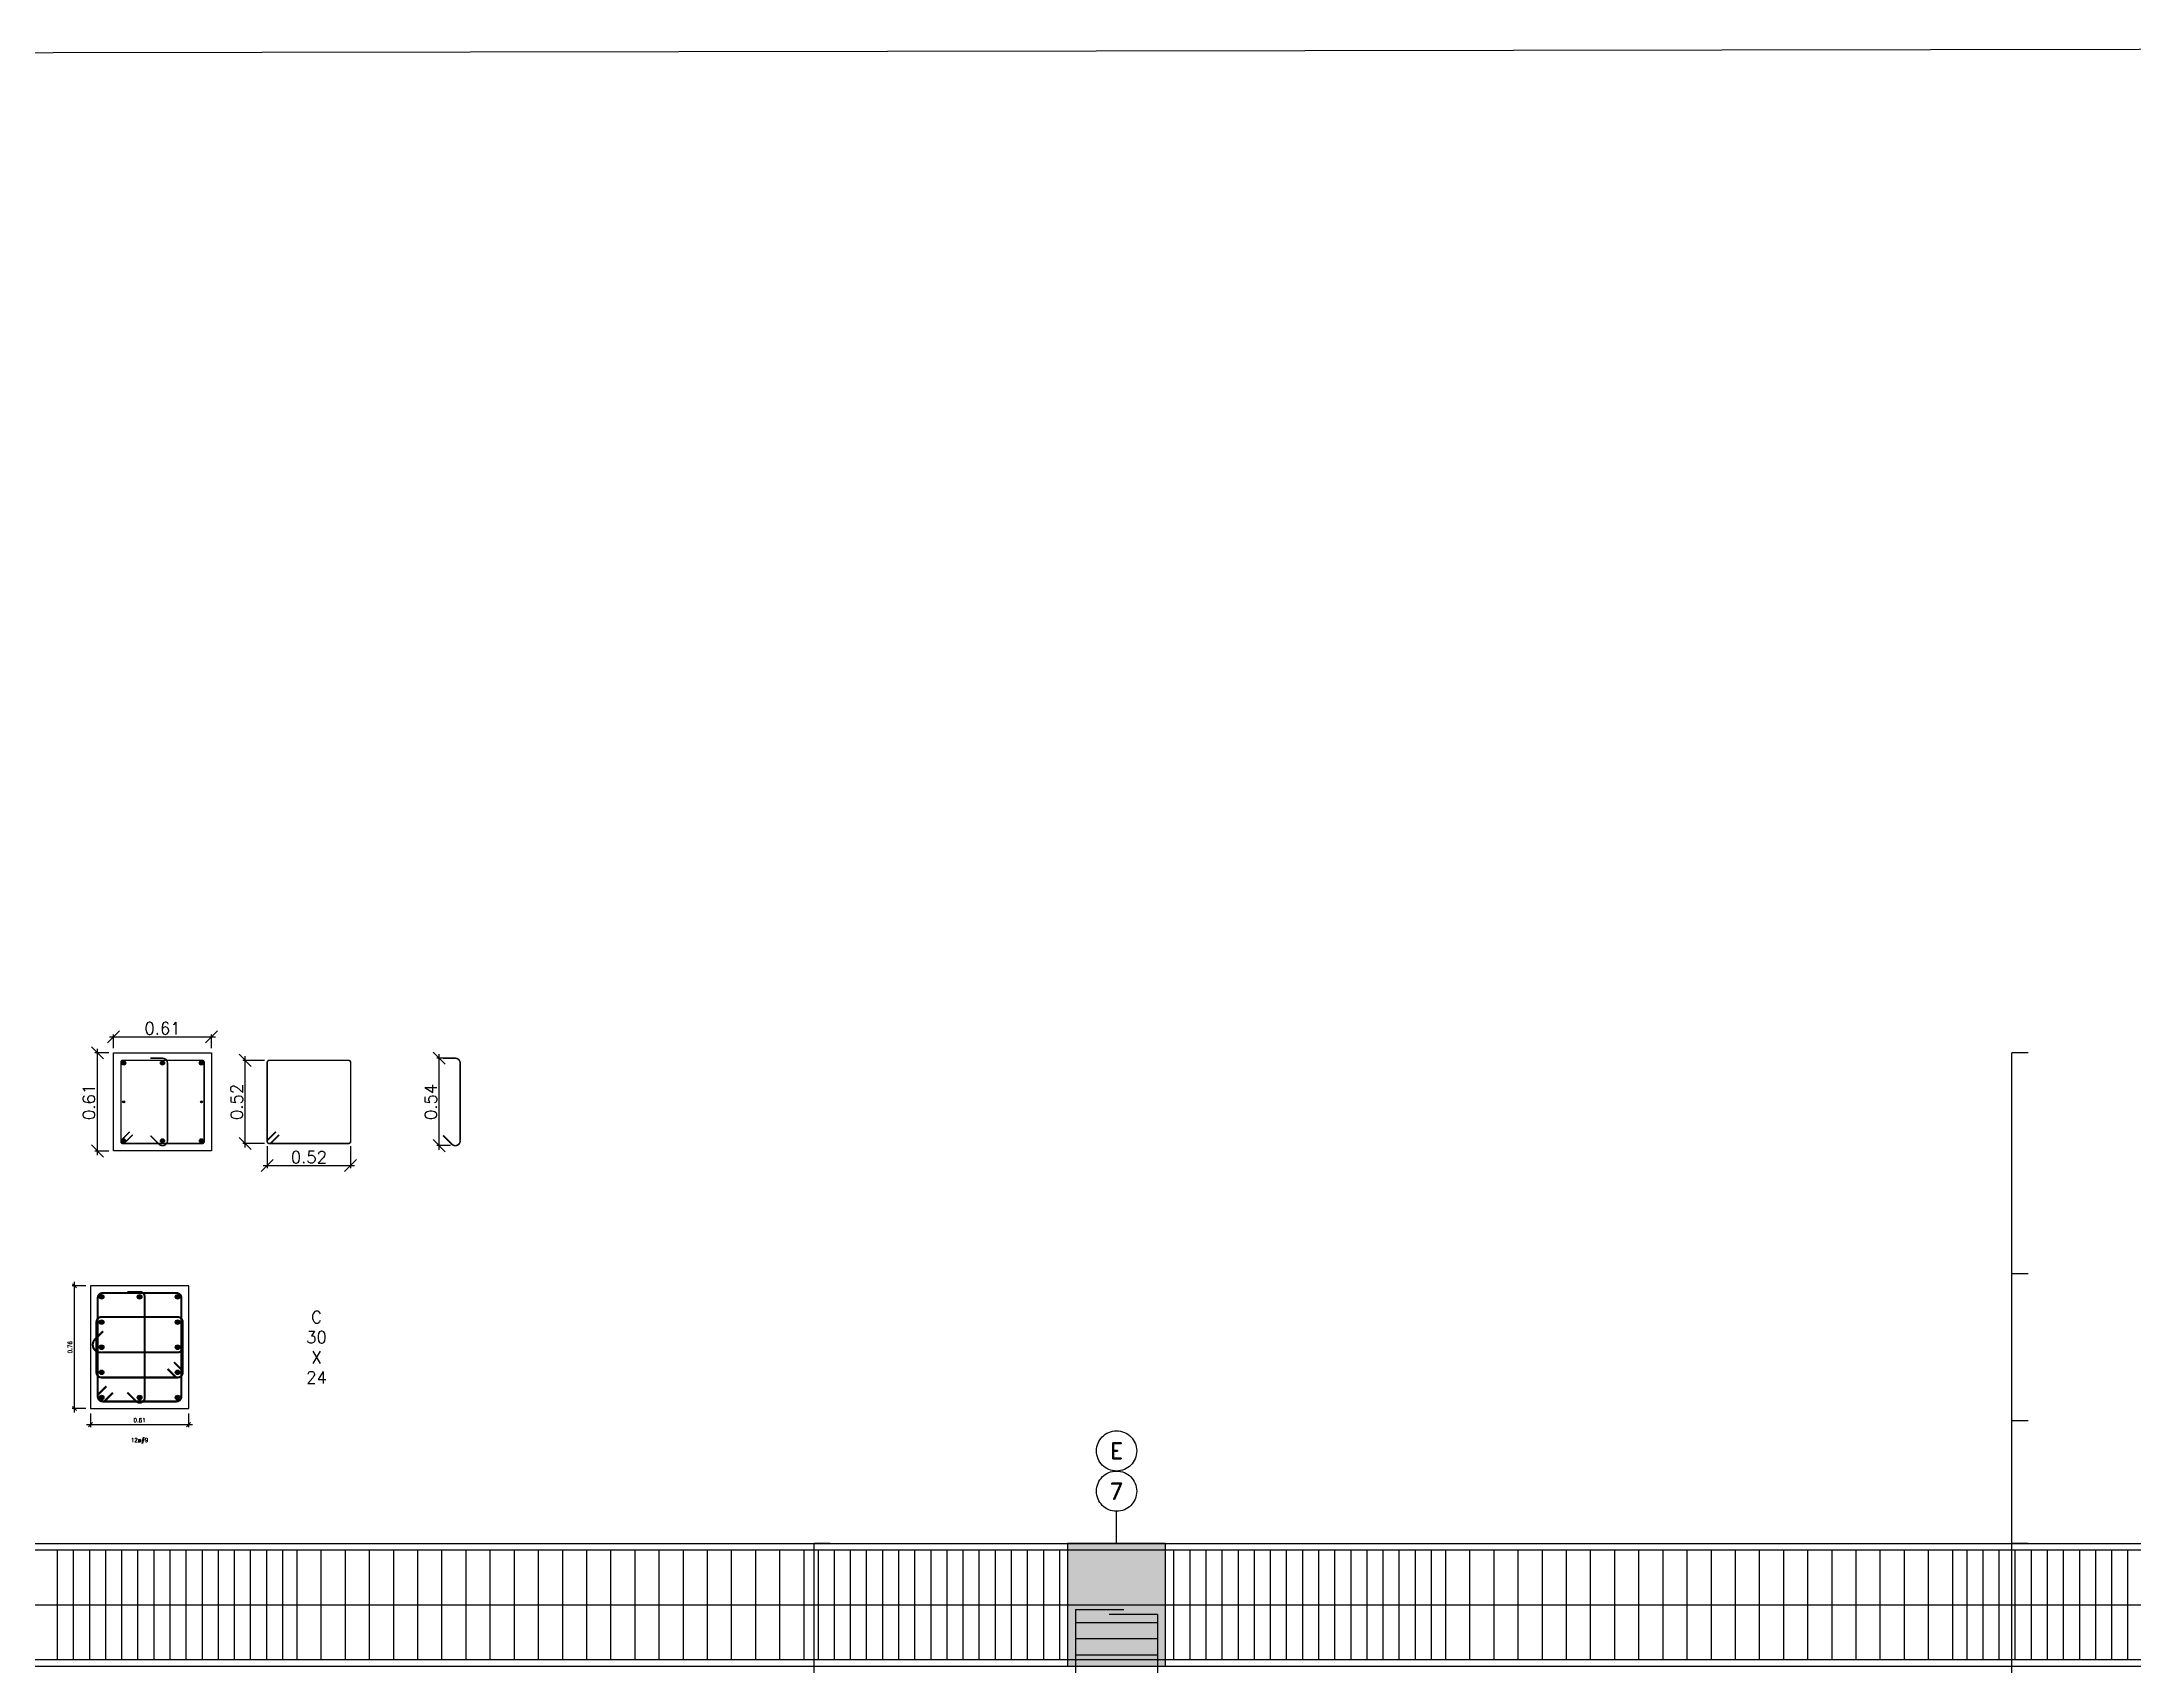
# Model space of a CAD drawing. Header units: inches. Extents: x 2674 to 28325, y -8016 to 21827.
# Drawn here: x 10433 to 11083, y -646 to -141 of the extents above; entities that cross this region are included whole.
import ezdxf
from ezdxf.enums import TextEntityAlignment as Align

# ---------------------------------------------------------------- set-up
doc = ezdxf.new("R2010")
doc.units = ezdxf.units.IN
doc.header["$MEASUREMENT"] = 0
doc.linetypes.add('ACAD_ISO02W100', pattern=[15, 12, -3])
doc.linetypes.add('Dashed', pattern=[0.75, 0.5, -0.25])
for name, color, linetype in [('Beam', 3, 'Continuous'), ('Beam elevation contour', 7, 'Continuous'), ('Beam rebar bot', 2, 'Continuous'), ('Beam rebar top', 2, 'Continuous'), ('Beam tie corner', 6, 'Continuous'), ('Beam tie mid', 4, 'Continuous'), ('Column elevation contorno', 7, 'Continuous'), ('Columns', 5, 'Continuous'), ('Dimensions', 7, 'Continuous'), ('Porticos', 7, 'Continuous'), ('Rebar long', 5, 'Continuous'), ('Rebar tie', 4, 'Continuous'), ('Texts', 7, 'Continuous')]:
    doc.layers.add(name, color=color, linetype=linetype)
doc.layers.add('Beam torsion rebar', color=7, linetype='Continuous', true_color=0xaf0000)
doc.layers.add('Grid', color=7, linetype='ACAD_ISO02W100', lineweight=25)
doc.styles.add('Letra', font='romand.shx')
doc.dimstyles.new('Dimension', dxfattribs={"dimscale": 0.083333, "dimtxt": 0.025, "dimasz": 0.025, "dimexe": 0.015, "dimexo": 0.03, "dimgap": 0.015, "dimtad": 1, "dimdec": 1, "dimzin": 0, "dimdsep": 46, "dimlunit": 4, "dimtxsty": 'Letra', "dimblk": 'OBLIQUE', "dimcen": 0.015, "dimdle": 0.025, "dimclrd": 256, "dimclre": 1, "dimclrt": 4, "dimadec": 0, "dimazin": 0, "dimtfac": 1, "dimtdec": 1, "dimtofl": 0, "dimtmove": 0, "dimatfit": 3, "dimfxl": 1, "dimtolj": 1, "dimtzin": 0, "dimarcsym": 0})

# ---------------------------------------------------------------- blocks, each defined once
blk = doc.blocks.new('_Oblique')
at = {"color": 0, "linetype": 'ByBlock', "lineweight": -2}
blk.add_line((-0.5, -0.5), (0.5, 0.5), dxfattribs=at)
blk = doc.blocks.new('*D31')
at = {"linetype": 'ByBlock', "lineweight": -2, "transparency": 16777216}
blk.add_line((-0.4048, -0.406), (-0.4048, 0.406), dxfattribs=at)
at = {"color": 1, "linetype": 'ByBlock', "lineweight": -2, "transparency": 16777216}
for p, q in [((-0.3348, 0.381), (-0.4198, 0.381)), ((-0.3348, -0.381), (-0.4198, -0.381))]:
    blk.add_line(p, q, dxfattribs=at)
at = {"layer": 'Defpoints', "transparency": 16777216}
for p in [(-0.4048, 0.381), (-0.3048, 0.381), (-0.3048, -0.381)]:
    blk.add_point(p, dxfattribs=at)
at = {"lineweight": -2, "transparency": 16777216, "xscale": 0.025, "yscale": 0.025, "zscale": 0.025}
for p, rotation in [((-0.4048, 0.381), 90), ((-0.4048, -0.381), 270)]:
    blk.add_blockref('_Oblique', p, dxfattribs=dict(at, rotation=rotation))
at = {"color": 4, "transparency": 16777216, "insert": (-0.4198, 0), "char_height": 0.025, "attachment_point": 8, "rotation": 90, "style": 'Letra'}
blk.add_mtext('0.76', dxfattribs=at)
blk = doc.blocks.new('*D32')
at = {"linetype": 'ByBlock', "lineweight": -2, "transparency": 16777216}
blk.add_line((-0.3298, -0.481), (0.3298, -0.481), dxfattribs=at)
at = {"color": 1, "linetype": 'ByBlock', "lineweight": -2, "transparency": 16777216}
for p, q in [((-0.3048, -0.411), (-0.3048, -0.496)), ((0.3048, -0.411), (0.3048, -0.496))]:
    blk.add_line(p, q, dxfattribs=at)
at = {"layer": 'Defpoints', "transparency": 16777216}
for p in [(-0.3048, -0.381), (0.3048, -0.381), (0.3048, -0.481)]:
    blk.add_point(p, dxfattribs=at)
at = {"lineweight": -2, "transparency": 16777216, "xscale": 0.025, "yscale": 0.025, "zscale": 0.025, "rotation": 180}
blk.add_blockref('_Oblique', (-0.3048, -0.481), dxfattribs=at)
at = {"lineweight": -2, "transparency": 16777216, "xscale": 0.025, "yscale": 0.025, "zscale": 0.025}
blk.add_blockref('_Oblique', (0.3048, -0.481), dxfattribs=at)
at = {"color": 4, "transparency": 16777216, "insert": (0, -0.466), "char_height": 0.025, "attachment_point": 8, "style": 'Letra'}
blk.add_mtext('0.61', dxfattribs=at)
blk = doc.blocks.new('#9')
blk.add_hatch(color=256).paths.add_polyline_path([(0.014, 0, 1), (-0.014, 0, 1)])
at = {"color": 0}
blk.add_circle((0, 0), 0.0143, dxfattribs=at)
blk = doc.blocks.new('*D39')
at = {"linetype": 'ByBlock', "lineweight": -2, "transparency": 16777216}
blk.add_line((711.2827, 36.0664), (711.9423, 36.0664), dxfattribs=at)
at = {"color": 1, "linetype": 'ByBlock', "lineweight": -2, "transparency": 16777216}
for p, q in [((711.3077, 35.9964), (711.3077, 36.0814)), ((711.9173, 35.9964), (711.9173, 36.0814))]:
    blk.add_line(p, q, dxfattribs=at)
at = {"layer": 'Defpoints', "transparency": 16777216}
for p in [(711.9173, 36.0664), (711.3077, 35.9664), (711.9173, 35.9664)]:
    blk.add_point(p, dxfattribs=at)
at = {"lineweight": -2, "transparency": 16777216, "xscale": 0.075, "yscale": 0.075, "zscale": 0.075, "rotation": 180}
blk.add_blockref('_Oblique', (711.3077, 36.0664), dxfattribs=at)
at = {"lineweight": -2, "transparency": 16777216, "xscale": 0.075, "yscale": 0.075, "zscale": 0.075}
blk.add_blockref('_Oblique', (711.9173, 36.0664), dxfattribs=at)
at = {"color": 4, "transparency": 16777216, "insert": (711.6125, 36.0814), "char_height": 0.075, "attachment_point": 8, "style": 'Letra'}
blk.add_mtext('0.61', dxfattribs=at)
blk = doc.blocks.new('*D40')
at = {"color": 1, "linetype": 'ByBlock', "lineweight": -2, "transparency": 16777216}
for p, q in [((711.2777, 35.9664), (711.1927, 35.9664)), ((711.2777, 35.3568), (711.1927, 35.3568))]:
    blk.add_line(p, q, dxfattribs=at)
at = {"linetype": 'ByBlock', "lineweight": -2, "transparency": 16777216}
blk.add_line((711.2077, 35.3318), (711.2077, 35.9914), dxfattribs=at)
at = {"layer": 'Defpoints', "transparency": 16777216}
for p in [(711.3077, 35.9664), (711.2077, 35.3568), (711.3077, 35.3568)]:
    blk.add_point(p, dxfattribs=at)
at = {"lineweight": -2, "transparency": 16777216, "xscale": 0.075, "yscale": 0.075, "zscale": 0.075}
for p, rotation in [((711.2077, 35.9664), 90), ((711.2077, 35.3568), 270)]:
    blk.add_blockref('_Oblique', p, dxfattribs=dict(at, rotation=rotation))
at = {"color": 4, "transparency": 16777216, "insert": (711.1927, 35.6616), "char_height": 0.075, "attachment_point": 8, "rotation": 90, "style": 'Letra'}
blk.add_mtext('0.61', dxfattribs=at)
blk = doc.blocks.new('#4')
h = blk.add_hatch(color=256)
edge = h.paths.add_edge_path()
edge.add_arc((0, 0), 0.00635, 0, 360)
at = {"color": 0}
blk.add_circle((0, 0), 0.00635, dxfattribs=at)
blk = doc.blocks.new('#8')
blk.add_hatch(color=256).paths.add_polyline_path([(0.0127, 0, 1), (-0.0127, 0, 1)])
at = {"color": 0}
blk.add_circle((0, 0), 0.0127, dxfattribs=at)
blk = doc.blocks.new('*D41')
at = {"color": 1, "linetype": 'ByBlock', "lineweight": -2, "transparency": 16777216}
for p, q in [((713.402, 35.933), (713.317, 35.933)), ((713.402, 35.39), (713.317, 35.39))]:
    blk.add_line(p, q, dxfattribs=at)
at = {"linetype": 'ByBlock', "lineweight": -2, "transparency": 16777216}
blk.add_line((713.332, 35.365), (713.332, 35.958), dxfattribs=at)
at = {"layer": 'Defpoints', "transparency": 16777216}
for p in [(713.332, 35.933), (713.432, 35.933), (713.432, 35.39)]:
    blk.add_point(p, dxfattribs=at)
at = {"lineweight": -2, "transparency": 16777216, "xscale": 0.075, "yscale": 0.075, "zscale": 0.075}
for p, rotation in [((713.332, 35.933), 90), ((713.332, 35.39), 270)]:
    blk.add_blockref('_Oblique', p, dxfattribs=dict(at, rotation=rotation))
at = {"color": 4, "transparency": 16777216, "insert": (713.317, 35.662), "char_height": 0.075, "attachment_point": 8, "rotation": 90, "style": 'Letra'}
blk.add_mtext('0.54', dxfattribs=at)
blk = doc.blocks.new('*D42')
at = {"color": 1, "linetype": 'ByBlock', "lineweight": -2, "transparency": 16777216}
for p, q in [((712.246, 35.92), (712.111, 35.92)), ((712.246, 35.403), (712.111, 35.403))]:
    blk.add_line(p, q, dxfattribs=at)
at = {"linetype": 'ByBlock', "lineweight": -2, "transparency": 16777216}
blk.add_line((712.126, 35.378), (712.126, 35.945), dxfattribs=at)
at = {"layer": 'Defpoints', "transparency": 16777216}
for p in [(712.126, 35.92), (712.276, 35.92), (712.276, 35.403)]:
    blk.add_point(p, dxfattribs=at)
at = {"lineweight": -2, "transparency": 16777216, "xscale": 0.075, "yscale": 0.075, "zscale": 0.075}
for p, rotation in [((712.126, 35.92), 90), ((712.126, 35.403), 270)]:
    blk.add_blockref('_Oblique', p, dxfattribs=dict(at, rotation=rotation))
at = {"color": 4, "transparency": 16777216, "insert": (712.111, 35.662), "char_height": 0.075, "attachment_point": 8, "rotation": 90, "style": 'Letra'}
blk.add_mtext('0.52', dxfattribs=at)
blk = doc.blocks.new('*D43')
at = {"color": 1, "linetype": 'ByBlock', "lineweight": -2, "transparency": 16777216}
for p, q in [((712.263, 35.386), (712.263, 35.251)), ((712.781, 35.386), (712.781, 35.251))]:
    blk.add_line(p, q, dxfattribs=at)
at = {"linetype": 'ByBlock', "lineweight": -2, "transparency": 16777216}
blk.add_line((712.238, 35.266), (712.806, 35.266), dxfattribs=at)
at = {"layer": 'Defpoints', "transparency": 16777216}
for p in [(712.263, 35.416), (712.781, 35.416), (712.781, 35.266)]:
    blk.add_point(p, dxfattribs=at)
at = {"lineweight": -2, "transparency": 16777216, "xscale": 0.075, "yscale": 0.075, "zscale": 0.075, "rotation": 180}
blk.add_blockref('_Oblique', (712.263, 35.266), dxfattribs=at)
at = {"lineweight": -2, "transparency": 16777216, "xscale": 0.075, "yscale": 0.075, "zscale": 0.075}
blk.add_blockref('_Oblique', (712.781, 35.266), dxfattribs=at)
at = {"color": 4, "transparency": 16777216, "insert": (712.522, 35.281), "char_height": 0.075, "attachment_point": 8, "style": 'Letra'}
blk.add_mtext('0.52', dxfattribs=at)
blk = doc.blocks.new('*D578')
at = {"layer": 'Defpoints', "color": 0, "transparency": 16777216}
for p in [(11044.87, -569.31), (11049.87, -569.31), (11049.87, -607.41)]:
    blk.add_point(p, dxfattribs=at)
at = {"layer": 'Dimensions', "color": 1, "linetype": 'ByBlock', "lineweight": -2, "transparency": 16777216}
for p, q in [((11049.87, -569.31), (11044.87, -569.31)), ((11049.87, -607.41), (11044.87, -607.41))]:
    blk.add_line(p, q, dxfattribs=at)
at = {"layer": 'Dimensions', "linetype": 'ByBlock', "lineweight": -2, "transparency": 16777216}
blk.add_line((11044.87, -607.42), (11044.87, -569.31), dxfattribs=at)
at = {"layer": 'Dimensions', "lineweight": -2, "transparency": 16777216, "xscale": 0.006249999999999999, "yscale": 0.006249999999999999, "zscale": 0.006249999999999999}
for p, rotation in [((11044.87, -569.31), 90), ((11044.87, -607.41), 270)]:
    blk.add_blockref('_Oblique', p, dxfattribs=dict(at, rotation=rotation))
at = {"layer": 'Dimensions', "color": 4, "transparency": 16777216, "insert": (11044.86, -588.36), "char_height": 0.00625, "attachment_point": 5, "rotation": 90, "style": 'Letra'}
blk.add_mtext('\\A1;ø#3@0.1', dxfattribs=at)
blk = doc.blocks.new('*D579')
at = {"layer": 'Defpoints', "color": 0, "transparency": 16777216}
for p in [(11044.87, -455.01), (11049.87, -455.01), (11049.87, -523.61)]:
    blk.add_point(p, dxfattribs=at)
at = {"layer": 'Dimensions', "color": 1, "linetype": 'ByBlock', "lineweight": -2, "transparency": 16777216}
for p, q in [((11049.87, -455.01), (11044.87, -455.01)), ((11049.87, -523.61), (11044.87, -523.61))]:
    blk.add_line(p, q, dxfattribs=at)
at = {"layer": 'Dimensions', "linetype": 'ByBlock', "lineweight": -2, "transparency": 16777216}
blk.add_line((11044.87, -523.62), (11044.87, -455.01), dxfattribs=at)
at = {"layer": 'Dimensions', "lineweight": -2, "transparency": 16777216, "xscale": 0.006249999999999999, "yscale": 0.006249999999999999, "zscale": 0.006249999999999999}
for p, rotation in [((11044.87, -455.01), 90), ((11044.87, -523.61), 270)]:
    blk.add_blockref('_Oblique', p, dxfattribs=dict(at, rotation=rotation))
at = {"layer": 'Dimensions', "color": 4, "transparency": 16777216, "insert": (11044.86, -489.31), "char_height": 0.00625, "attachment_point": 5, "rotation": 90, "style": 'Letra'}
blk.add_mtext('\\A1;ø#3@0.1', dxfattribs=at)
blk = doc.blocks.new('*D580')
at = {"layer": 'Defpoints', "color": 0, "transparency": 16777216}
for p in [(11044.87, -523.61), (11049.87, -523.61), (11049.87, -569.31)]:
    blk.add_point(p, dxfattribs=at)
at = {"layer": 'Dimensions', "color": 1, "linetype": 'ByBlock', "lineweight": -2, "transparency": 16777216}
for p, q in [((11049.87, -523.61), (11044.87, -523.61)), ((11049.87, -569.31), (11044.87, -569.31))]:
    blk.add_line(p, q, dxfattribs=at)
at = {"layer": 'Dimensions', "linetype": 'ByBlock', "lineweight": -2, "transparency": 16777216}
blk.add_line((11044.87, -569.32), (11044.87, -523.61), dxfattribs=at)
at = {"layer": 'Dimensions', "lineweight": -2, "transparency": 16777216, "xscale": 0.006249999999999999, "yscale": 0.006249999999999999, "zscale": 0.006249999999999999}
for p, rotation in [((11044.87, -523.61), 90), ((11044.87, -569.31), 270)]:
    blk.add_blockref('_Oblique', p, dxfattribs=dict(at, rotation=rotation))
at = {"layer": 'Dimensions', "color": 4, "transparency": 16777216, "insert": (11044.86, -546.46), "char_height": 0.00625, "attachment_point": 5, "rotation": 90, "style": 'Letra'}
blk.add_mtext('\\A1;ø#3@0.15', dxfattribs=at)
blk = doc.blocks.new('*D551')
at = {"layer": 'Defpoints', "color": 0, "transparency": 16777216}
for p in [(11044.87, -607.41), (11049.87, -607.41), (11049.87, -683.61)]:
    blk.add_point(p, dxfattribs=at)
at = {"layer": 'Dimensions', "color": 1, "linetype": 'ByBlock', "lineweight": -2, "transparency": 16777216}
for p, q in [((11049.87, -607.41), (11044.87, -607.41)), ((11049.87, -683.61), (11044.87, -683.61))]:
    blk.add_line(p, q, dxfattribs=at)
at = {"layer": 'Dimensions', "linetype": 'ByBlock', "lineweight": -2, "transparency": 16777216}
blk.add_line((11044.87, -683.62), (11044.87, -607.41), dxfattribs=at)
at = {"layer": 'Dimensions', "lineweight": -2, "transparency": 16777216, "xscale": 0.006249999999999999, "yscale": 0.006249999999999999, "zscale": 0.006249999999999999}
for p, rotation in [((11044.87, -607.41), 90), ((11044.87, -683.61), 270)]:
    blk.add_blockref('_Oblique', p, dxfattribs=dict(at, rotation=rotation))
at = {"layer": 'Dimensions', "color": 4, "transparency": 16777216, "insert": (11044.86, -645.51), "char_height": 0.00625, "attachment_point": 5, "rotation": 90, "style": 'Letra'}
blk.add_mtext('\\A1;ø#3@0.1', dxfattribs=at)
blk = doc.blocks.new('Gridbeam')
at = {"linetype": 'Dashed'}
blk.add_lwpolyline([(0, 0), (0, 0.2)], dxfattribs=at)
for centre in [(0, 0.575), (0, 0.325)]:
    blk.add_circle(centre, 0.125)
at = {"style": 'Letra'}
for tag, p in [('X', (0, 0.575)), ('Y', (0, 0.325))]:
    blk.add_attdef(tag, text='', height=0.1, dxfattribs=at).set_placement(p, align=Align.MIDDLE_CENTER)
blk = doc.blocks.new('*D671')
at = {"layer": 'Defpoints', "color": 0, "transparency": 16777216}
for p in [(10672.75, -607.41), (10677.75, -607.41), (10677.75, -676.01)]:
    blk.add_point(p, dxfattribs=at)
at = {"layer": 'Dimensions', "color": 1, "linetype": 'ByBlock', "lineweight": -2, "transparency": 16777216}
for p, q in [((10677.75, -607.41), (10672.75, -607.41)), ((10677.75, -676.01), (10672.75, -676.01))]:
    blk.add_line(p, q, dxfattribs=at)
at = {"layer": 'Dimensions', "linetype": 'ByBlock', "lineweight": -2, "transparency": 16777216}
blk.add_line((10672.75, -676.02), (10672.75, -607.41), dxfattribs=at)
at = {"layer": 'Dimensions', "lineweight": -2, "transparency": 16777216, "xscale": 0.006249999999999999, "yscale": 0.006249999999999999, "zscale": 0.006249999999999999}
for p, rotation in [((10672.75, -607.41), 90), ((10672.75, -676.01), 270)]:
    blk.add_blockref('_Oblique', p, dxfattribs=dict(at, rotation=rotation))
at = {"layer": 'Dimensions', "color": 4, "transparency": 16777216, "insert": (10672.75, -641.71), "char_height": 0.00625, "attachment_point": 5, "rotation": 90, "style": 'Letra'}
blk.add_mtext('\\A1;ø#3@0.1', dxfattribs=at)
blk = doc.blocks.new('FB 24 X 30')
blk.add_hatch(color=256).paths.add_polyline_path([(0.3048, 0.381), (-0.3048, 0.381), (-0.3048, -0.381), (0.3048, -0.381)])
at = {"color": 0}
blk.add_lwpolyline([(0.3048, 0.381), (-0.3048, 0.381), (-0.3048, -0.381), (0.3048, -0.381)], close=True, dxfattribs=at)
blk = doc.blocks.new('B33-B34-B35-B36-Story10')
at = {"layer": 'Beam elevation contour'}
for points in [[(710.7077, 32.9184), (717.2356, 32.9184)], [(717.8452, 32.9184), (724.3731, 32.9184)], [(710.7077, 32.1564), (717.2356, 32.1564)], [(717.8452, 32.1564), (724.3731, 32.1564)]]:
    blk.add_lwpolyline(points, dxfattribs=at)
at = {"layer": 'Beam rebar bot'}
blk.add_lwpolyline([(732.8728, 32.4964), (732.8728, 32.1964), (702.188, 32.1964), (702.188, 32.4964)], dxfattribs=at)
at = {"layer": 'Beam rebar top'}
blk.add_lwpolyline([(702.208, 32.5784), (702.208, 32.8784), (732.8928, 32.8784), (732.8928, 32.5784)], dxfattribs=at)
at = {"layer": 'Beam tie corner'}
for points in [[(710.9577, 32.8784), (710.9577, 32.1964)], [(711.0577, 32.8784), (711.0577, 32.1964)], [(711.1577, 32.8784), (711.1577, 32.1964)], [(711.2577, 32.8784), (711.2577, 32.1964)], [(711.3577, 32.8784), (711.3577, 32.1964)], [(711.4577, 32.8784), (711.4577, 32.1964)], [(711.5577, 32.8784), (711.5577, 32.1964)], [(711.6577, 32.8784), (711.6577, 32.1964)], [(711.7577, 32.8784), (711.7577, 32.1964)], [(711.8577, 32.8784), (711.8577, 32.1964)], [(711.9577, 32.8784), (711.9577, 32.1964)], [(712.0577, 32.8784), (712.0577, 32.1964)], [(712.1577, 32.8784), (712.1577, 32.1964)], [(712.2577, 32.8784), (712.2577, 32.1964)], [(715.6856, 32.8784), (715.6856, 32.1964)], [(715.7856, 32.8784), (715.7856, 32.1964)], [(715.8856, 32.8784), (715.8856, 32.1964)], [(715.9856, 32.8784), (715.9856, 32.1964)], [(716.0856, 32.8784), (716.0856, 32.1964)], [(716.1856, 32.8784), (716.1856, 32.1964)], [(716.2856, 32.8784), (716.2856, 32.1964)], [(716.3856, 32.8784), (716.3856, 32.1964)], [(716.4856, 32.8784), (716.4856, 32.1964)], [(716.5856, 32.8784), (716.5856, 32.1964)], [(716.6856, 32.8784), (716.6856, 32.1964)], [(716.7856, 32.8784), (716.7856, 32.1964)], [(716.8856, 32.8784), (716.8856, 32.1964)], [(716.9856, 32.8784), (716.9856, 32.1964)], [(717.0856, 32.8784), (717.0856, 32.1964)], [(717.1856, 32.8784), (717.1856, 32.1964)], [(717.8952, 32.8784), (717.8952, 32.1964)], [(717.9952, 32.8784), (717.9952, 32.1964)], [(718.0952, 32.8784), (718.0952, 32.1964)], [(718.1952, 32.8784), (718.1952, 32.1964)], [(718.2952, 32.8784), (718.2952, 32.1964)], [(718.3952, 32.8784), (718.3952, 32.1964)], [(718.4952, 32.8784), (718.4952, 32.1964)], [(718.5952, 32.8784), (718.5952, 32.1964)], [(718.6952, 32.8784), (718.6952, 32.1964)], [(718.7952, 32.8784), (718.7952, 32.1964)], [(718.8952, 32.8784), (718.8952, 32.1964)], [(718.9952, 32.8784), (718.9952, 32.1964)], [(719.0952, 32.8784), (719.0952, 32.1964)], [(719.1952, 32.8784), (719.1952, 32.1964)], [(719.2952, 32.8784), (719.2952, 32.1964)], [(719.3952, 32.8784), (719.3952, 32.1964)], [(722.8231, 32.8784), (722.8231, 32.1964)], [(722.9231, 32.8784), (722.9231, 32.1964)], [(723.0231, 32.8784), (723.0231, 32.1964)], [(723.1231, 32.8784), (723.1231, 32.1964)], [(723.2231, 32.8784), (723.2231, 32.1964)], [(723.3231, 32.8784), (723.3231, 32.1964)], [(723.4231, 32.8784), (723.4231, 32.1964)], [(723.5231, 32.8784), (723.5231, 32.1964)], [(723.6231, 32.8784), (723.6231, 32.1964)], [(723.7231, 32.8784), (723.7231, 32.1964)], [(723.8231, 32.8784), (723.8231, 32.1964)]]:
    blk.add_lwpolyline(points, dxfattribs=at)
at = {"layer": 'Beam tie mid'}
for points in [[(712.3577, 32.8784), (712.3577, 32.1964)], [(712.4467, 32.8784), (712.4467, 32.1964)], [(712.5967, 32.8784), (712.5967, 32.1964)], [(712.7467, 32.8784), (712.7467, 32.1964)], [(712.8967, 32.8784), (712.8967, 32.1964)], [(713.0467, 32.8784), (713.0467, 32.1964)], [(713.1967, 32.8784), (713.1967, 32.1964)], [(713.3467, 32.8784), (713.3467, 32.1964)], [(713.4967, 32.8784), (713.4967, 32.1964)], [(713.6467, 32.8784), (713.6467, 32.1964)], [(713.7967, 32.8784), (713.7967, 32.1964)], [(713.9467, 32.8784), (713.9467, 32.1964)], [(714.0967, 32.8784), (714.0967, 32.1964)], [(714.2467, 32.8784), (714.2467, 32.1964)], [(714.3967, 32.8784), (714.3967, 32.1964)], [(714.5467, 32.8784), (714.5467, 32.1964)], [(714.6967, 32.8784), (714.6967, 32.1964)], [(714.8467, 32.8784), (714.8467, 32.1964)], [(714.9967, 32.8784), (714.9967, 32.1964)], [(715.1467, 32.8784), (715.1467, 32.1964)], [(715.2967, 32.8784), (715.2967, 32.1964)], [(715.4467, 32.8784), (715.4467, 32.1964)], [(715.5967, 32.8784), (715.5967, 32.1964)], [(719.4952, 32.8784), (719.4952, 32.1964)], [(719.5842, 32.8784), (719.5842, 32.1964)], [(719.7342, 32.8784), (719.7342, 32.1964)], [(719.8842, 32.8784), (719.8842, 32.1964)], [(720.0342, 32.8784), (720.0342, 32.1964)], [(720.1842, 32.8784), (720.1842, 32.1964)], [(720.3342, 32.8784), (720.3342, 32.1964)], [(720.4842, 32.8784), (720.4842, 32.1964)], [(720.6342, 32.8784), (720.6342, 32.1964)], [(720.7842, 32.8784), (720.7842, 32.1964)], [(720.9342, 32.8784), (720.9342, 32.1964)], [(721.0842, 32.8784), (721.0842, 32.1964)], [(721.2342, 32.8784), (721.2342, 32.1964)], [(721.3842, 32.8784), (721.3842, 32.1964)], [(721.5342, 32.8784), (721.5342, 32.1964)], [(721.6842, 32.8784), (721.6842, 32.1964)], [(721.8342, 32.8784), (721.8342, 32.1964)], [(721.9842, 32.8784), (721.9842, 32.1964)], [(722.1342, 32.8784), (722.1342, 32.1964)], [(722.2842, 32.8784), (722.2842, 32.1964)], [(722.4342, 32.8784), (722.4342, 32.1964)], [(722.5842, 32.8784), (722.5842, 32.1964)], [(722.7342, 32.8784), (722.7342, 32.1964)]]:
    blk.add_lwpolyline(points, dxfattribs=at)
at = {"layer": 'Beam torsion rebar'}
blk.add_lwpolyline([(702.188, 32.5374), (732.8928, 32.5374)], dxfattribs=at)
at = {"layer": 'Beam', "color": 0}
blk.add_blockref('FB 24 X 30', (717.5404, 32.5374), dxfattribs=at)
blk = doc.blocks.new('C 30 X 24')
at = {"layer": 'Columns'}
blk.add_lwpolyline([(-0.305, -0.381), (0.305, -0.381), (0.305, 0.381), (-0.305, 0.381)], close=True, dxfattribs=at)
at = {"layer": 'Rebar tie'}
for points in [[(-0.206, -0.242, 0.0127, 0.0127, 0), (-0.26, -0.296, 0.0127, 0.0127, 0), (-0.26, -0.305, 0.0127, 0.0127, 0.414214), (-0.229, -0.337, 0.0127, 0.0127, 0), (0.229, -0.337, 0.0127, 0.0127, 0.414214), (0.26, -0.305, 0.0127, 0.0127, 0), (0.26, 0.305, 0.0127, 0.0127, 0.414214), (0.229, 0.337, 0.0127, 0.0127, 0), (-0.229, 0.337, 0.0127, 0.0127, 0.414214), (-0.26, 0.305, 0.0127, 0.0127, 0), (-0.26, -0.305, 0.0127, 0.0127, 0.414214), (-0.229, -0.337, 0.0127, 0.0127, 0), (-0.22, -0.337, 0.0127, 0.0127, 0), (-0.166, -0.283, 0.0127, 0.0127, 0)], [(-0.076, -0.281, 0.0127, 0.0127, 0), (-0.022, -0.335, 0.0127, 0.0127, 0.668179), (0.032, -0.313, 0.0127, 0.0127, 0), (0.032, 0.313, 0.0127, 0.0127, 0.414214), (0, 0.344, 0.0127, 0.0127, 0), (-0.076, 0.344, 0.0127, 0.0127, 0)], [(0.214, -0.093, 0.0127, 0.0127, 0), (0.268, -0.147, 0.0127, 0.0127, 0), (0.268, -0.156, 0.0127, 0.0127, -0.414214), (0.236, -0.188, 0.0127, 0.0127, 0), (-0.236, -0.188, 0.0127, 0.0127, -0.414214), (-0.268, -0.156, 0.0127, 0.0127, 0), (-0.268, 0.156, 0.0127, 0.0127, -0.414214), (-0.236, 0.188, 0.0127, 0.0127, 0), (0.236, 0.188, 0.0127, 0.0127, -0.414214), (0.268, 0.156, 0.0127, 0.0127, 0), (0.268, -0.156, 0.0127, 0.0127, -0.414214), (0.236, -0.188, 0.0127, 0.0127, 0), (0.227, -0.188, 0.0127, 0.0127, 0), (0.174, -0.134, 0.0127, 0.0127, 0)], [(-0.227, 0.099, 0.0127, 0.0127, 0), (-0.281, 0.045, 0.0127, 0.0127, 0.668179), (-0.236, -0.032, 0.0127, 0.0127, 0), (0.236, -0.032, 0.0127, 0.0127, 0.414214), (0.268, 0, 0.0127, 0.0127, 0), (0.268, 0.076, 0.0127, 0.0127, 0)]]:
    blk.add_lwpolyline(points, format="xyseb", dxfattribs=at)
at = {"layer": 'Rebar long', "color": 0}
for p in [(-0.236, 0.313), (0, 0.313), (0.236, 0.313), (-0.236, 0.156), (0.236, 0.156), (-0.236, 0), (0.236, 0), (-0.236, -0.156), (0.236, -0.156), (-0.236, -0.313), (0, -0.313), (0.236, -0.313)]:
    blk.add_blockref('#9', p, dxfattribs=at)
at = {"layer": 'Texts', "insert": (0, -0.581), "char_height": 0.025, "width": 0.05672, "attachment_point": 5, "style": 'Letra'}
blk.add_mtext('12ø#9', dxfattribs=at)
at = {"layer": 'Dimensions'}
for p2, distance, picture, middle in [((-0.305, 0.381), 0.1, '*D31', (-0.405, 0)), ((0.305, -0.381), -0.1, '*D32', (0, -0.481))]:
    dim = blk.add_aligned_dim(p1=(-0.305, -0.381), p2=p2, distance=distance, dimstyle='Dimension', override={"dimtxt": 0.025, "dimasz": 0.025, "dimpost": '<>'}, dxfattribs=at)
    dim.commit()
    dim.dimension.update_dxf_attribs({"geometry": picture, "text_midpoint": middle})
blk = doc.blocks.new('B33-Stair Room Roof- SECT')
at = {"layer": 'Beam'}
blk.add_lwpolyline([(711.308, 35.966), (711.917, 35.966), (711.917, 35.357), (711.308, 35.357)], close=True, dxfattribs=at)
at = {"layer": 'Rebar tie'}
for points in [[(711.408, 35.476, 0.00953, 0.00953, 0), (711.354, 35.422, 0.00953, 0.00953, 0), (711.354, 35.416, 0.00953, 0.00953, 0.414214), (711.366, 35.403, 0.00953, 0.00953, 0), (711.859, 35.403, 0.00953, 0.00953, 0.414214), (711.871, 35.416, 0.00953, 0.00953, 0), (711.871, 35.908, 0.00953, 0.00953, 0.414214), (711.859, 35.92, 0.00953, 0.00953, 0), (711.366, 35.92, 0.00953, 0.00953, 0.414214), (711.354, 35.908, 0.00953, 0.00953, 0), (711.354, 35.416, 0.00953, 0.00953, 0.414214), (711.366, 35.403, 0.00953, 0.00953, 0), (711.373, 35.403, 0.00953, 0.00953, 0), (711.427, 35.457, 0.00953, 0.00953, 0)], [(712.317, 35.476, 0.00953, 0.00953, 0), (712.263, 35.422, 0.00953, 0.00953, 0), (712.263, 35.416, 0.00953, 0.00953, 0.414214), (712.276, 35.403, 0.00953, 0.00953, 0), (712.768, 35.403, 0.00953, 0.00953, 0.414214), (712.781, 35.416, 0.00953, 0.00953, 0), (712.781, 35.908, 0.00953, 0.00953, 0.414214), (712.768, 35.92, 0.00953, 0.00953, 0), (712.276, 35.92, 0.00953, 0.00953, 0.414214), (712.263, 35.908, 0.00953, 0.00953, 0), (712.263, 35.416, 0.00953, 0.00953, 0.414214), (712.276, 35.403, 0.00953, 0.00953, 0), (712.283, 35.403, 0.00953, 0.00953, 0), (712.337, 35.457, 0.00953, 0.00953, 0)], [(713.356, 35.453, 0.00953, 0.00953, 0), (713.41, 35.399, 0.00953, 0.00953, 0.668179), (713.462, 35.42, 0.00953, 0.00953, 0), (713.462, 35.903, 0.00953, 0.00953, 0.414214), (713.432, 35.933, 0.00953, 0.00953, 0), (713.356, 35.933, 0.00953, 0.00953, 0)]]:
    blk.add_lwpolyline(points, format="xyseb", dxfattribs=at)
at = {"layer": 'Beam torsion rebar', "color": 0}
for p in [(711.371, 35.662), (711.854, 35.662)]:
    blk.add_blockref('#4', p, dxfattribs=at)
at = {"layer": 'Rebar long', "color": 0}
for p in [(711.371, 35.903), (711.612, 35.903), (711.854, 35.903), (711.371, 35.42), (711.612, 35.42), (711.854, 35.42)]:
    blk.add_blockref('#8', p, dxfattribs=at)
at = {"layer": 'Dimensions'}
for p1, p2, distance, picture, middle in [((711.308, 35.966), (711.917, 35.966), 0.1, '*D39', (711.612, 36.066)), ((711.308, 35.966), (711.308, 35.357), -0.1, '*D40', (711.208, 35.662)), ((712.276, 35.403), (712.276, 35.92), 0.15, '*D42', (712.126, 35.662)), ((713.432, 35.39), (713.432, 35.933), 0.1, '*D41', (713.332, 35.662)), ((712.263, 35.416), (712.781, 35.416), -0.15, '*D43', (712.522, 35.266))]:
    dim = blk.add_aligned_dim(p1=p1, p2=p2, distance=distance, dimstyle='Dimension', override={"dimtxt": 0.075, "dimasz": 0.075, "dimpost": '<>'}, dxfattribs=at)
    dim.commit()
    dim.dimension.update_dxf_attribs({"geometry": picture, "text_midpoint": middle})

msp = doc.modelspace()

# ---------------------------------------------------------------- linework, layer by layer
msp.add_lwpolyline([(12510.47, -2803.98), (9269.99, -2809.2), (9269.68, -146.16), (12510.17, -140.94)], close=True)
at = {"layer": 'Beam rebar bot'}
for points in [[(10753.95, -627.96), (10768.95, -627.96)], [(10753.95, -627.96), (10753.95, -854.06)], [(10779.43, -629.46), (10764.43, -629.46)], [(10779.43, -629.46), (10779.43, -701.66)]]:
    msp.add_lwpolyline(points, dxfattribs=at)
at = {"layer": 'Beam tie corner'}
for points in [[(10753.95, -631.96), (10779.43, -631.96)], [(10753.95, -636.96), (10779.43, -636.96)], [(10753.95, -641.96), (10779.43, -641.96)]]:
    msp.add_lwpolyline(points, dxfattribs=at)
at = {"layer": 'Column elevation contorno'}
msp.add_lwpolyline([(10751.45, -607.41), (10781.93, -607.41)], dxfattribs=at)
at = {"layer": 'Rebar tie'}
msp.add_lwpolyline([(10466.54, -480.69, 0.476, 0.476, 0), (10469.23, -483.39, 0.476, 0.476, 0.668179), (10471.81, -482.32, 0.476, 0.476, 0), (10471.81, -458.19, 0.476, 0.476, 0.414214), (10470.3, -456.68, 0.476, 0.476, 0), (10466.49, -456.68, 0.476, 0.476, 0)], format="xyseb", dxfattribs=at)

# ---------------------------------------------------------------- block references
at = {"layer": 'Dimensions', "color": 0, "xscale": 49.99999999999999, "yscale": 49.99999999999999, "zscale": 49.99999999999999}
msp.add_blockref('C 30 X 24', (10463.16, -546.45), dxfattribs=at)
at = {"layer": 'Grid', "xscale": 49.99999999999999, "yscale": 49.99999999999999, "zscale": 49.99999999999999}
msp.add_blockref('Gridbeam', (10766.69, -607.41), dxfattribs=at).add_auto_attribs({'X': 'E', 'Y': '7'})
at = {"layer": 'Porticos', "color": 0, "xscale": 49.99999999999999, "yscale": 49.99999999999999, "zscale": 49.99999999999999}
for name in ['B33-Stair Room Roof- SECT', 'B33-B34-B35-B36-Story10']:
    msp.add_blockref(name, (-25110.33, -2253.33), dxfattribs=at)

# ---------------------------------------------------------------- texts
at = {"layer": 'Texts', "insert": (10518.13, -546.45), "char_height": 3.75, "width": 2.8358, "attachment_point": 5, "style": 'Letra'}
msp.add_mtext('C 30 X 24', dxfattribs=at)

# ---------------------------------------------------------------- dimensions: what is measured, and where the dimension line sits
at = {"layer": 'Dimensions'}
for p1, p2, text, picture, middle in [((11049.87, -523.61), (11049.87, -455.01), 'ø#3@0.1', '*D579', (11044.86, -489.31)), ((11049.87, -569.31), (11049.87, -523.61), 'ø#3@0.15', '*D580', (11044.86, -546.46)), ((11049.87, -607.41), (11049.87, -569.31), 'ø#3@0.1', '*D578', (11044.86, -588.36)), ((10677.75, -676.01), (10677.75, -607.41), 'ø#3@0.1', '*D671', (10672.75, -641.71)), ((11049.87, -683.61), (11049.87, -607.41), 'ø#3@0.1', '*D551', (11044.86, -645.51))]:
    dim = msp.add_aligned_dim(p1=p1, p2=p2, distance=5, text=text, dimstyle='Dimension', override={"dimscale": 0.083333, "dimtxt": 0.075, "dimasz": 0.075, "dimpost": '<>'}, dxfattribs=at)
    dim.commit()
    dim.dimension.update_dxf_attribs({"geometry": picture, "text_midpoint": middle})

doc.saveas('drawing.dxf')
